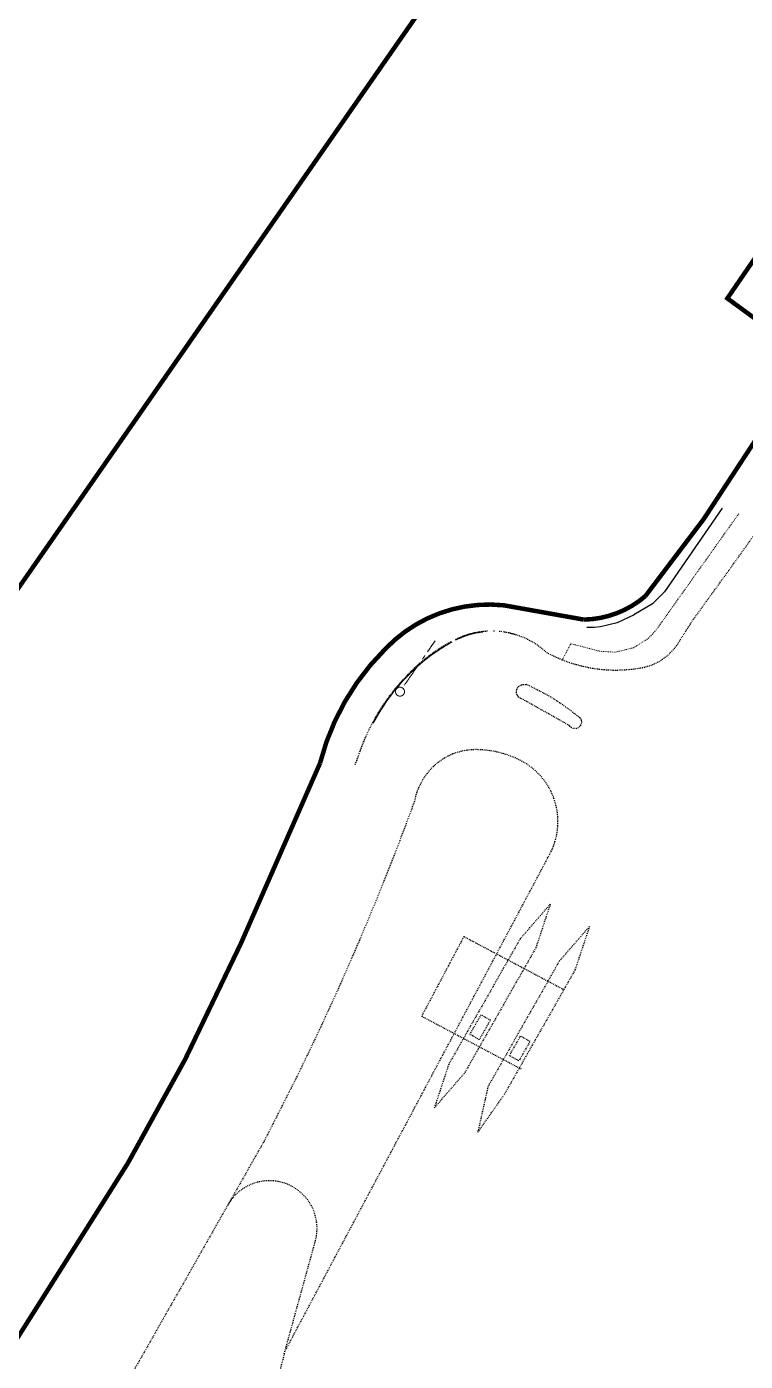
# Model space of a CAD drawing. Header units: millimetres. Extents: x 50357 to 985146, y 723188 to 1803594.
# Drawn here: x 829628.6 to 829708.3, y 818204.1 to 818352.1 of the extents above; entities that cross this region are included whole.
import ezdxf
from ezdxf.xclip import XClip

# ---------------------------------------------------------------- set-up
doc = ezdxf.new("R2010")
doc.units = ezdxf.units.MM
doc.header["$LTSCALE"] = 3
doc.header["$MEASUREMENT"] = 0
for name, pattern in [('DIVIDE', [1.25, 0.5, -0.25, 0, -0.25, 0, -0.25]), ('x-baseplan$0$DGN Style 2', [1.94727e-06, 0, -1.94727e-06]), ('x-boundary$0$DGN Style 4', [76.563414, 38.257796, -19.128898, 0.047822, -19.128898])]:
    doc.linetypes.add(name, pattern=pattern)
doc.layers.add('00_Xref', color=7, linetype='Continuous')
doc.layers.add('x-baseplan$0$AR-ROAD_AR_BS_MI_', color=7, linetype='Continuous', true_color=0x6d6d6d)
doc.layers.add('x-boundary$0$AR-SIMS_BL_', color=7, linetype='x-boundary$0$DGN Style 4', true_color=0xff0505)

# ---------------------------------------------------------------- blocks, each defined once
blk = doc.blocks.new('x-baseplan')
at = {"layer": 'x-baseplan$0$AR-ROAD_AR_BS_MI_', "linetype": 'x-baseplan$0$DGN Style 2'}
for p, q in [((834325.95, 818284.13), (834327.4, 818286.38)), ((834308.17, 818250.92), (834311.51, 818254.77)), ((834311.51, 818254.77), (834309.91, 818249.93)), ((834312.51, 818248.45), (834315.86, 818252.3)), ((834315.86, 818252.3), (834314.25, 818247.46)), ((834301.93, 818251.18), (834297.24, 818242.35)), ((834308.17, 818250.92), (834300.25, 818237.02)), ((834301.93, 818251.18), (834312.97, 818245.32)), ((834309.91, 818249.93), (834301.99, 818236.03)), ((834312.51, 818248.45), (834304.6, 818234.54)), ((834314.25, 818247.46), (834306.34, 818233.55)), ((834297.24, 818242.35), (834308.28, 818236.49)), ((834300.25, 818237.02), (834298.65, 818232.18)), ((834298.65, 818232.18), (834301.99, 818236.03)), ((834304.6, 818234.54), (834303.47, 818229.48)), ((834303.47, 818229.48), (834306.34, 818233.55)), ((834282, 818204.91), (834285.45, 818217.4)), ((834282, 818204.91), (834278.52, 818191.56))]:
    blk.add_line(p, q, dxfattribs=at)
at = {"layer": 'x-baseplan$0$AR-ROAD_AR_BS_MI_', "linetype": 'x-baseplan$0$DGN Style 2', "lineweight": 0, "flags": 128}
for points in [[(834240.01, 818271.91), (834262.88, 818304.88), (834284.95, 818336.24), (834287.42, 818339.82), (834328.67, 818399.09)], [(834332.42, 818298.08), (834323.16, 818285.05), (834322.4, 818284.26), (834320.74, 818283.21), (834318.72, 818282.72), (834316.98, 818282.83), (834313.79, 818283.67), (834312.84, 818281.87)]]:
    blk.add_lwpolyline(points, dxfattribs=at)
at = {"layer": 'x-baseplan$0$AR-ROAD_AR_BS_MI_', "linetype": 'x-baseplan$0$DGN Style 2'}
blk.add_lwpolyline([(834327.4, 818286.38, 0.006069), (834342.89, 818308.19)], format="xyb", dxfattribs=at)
at = {"layer": 'x-baseplan$0$AR-ROAD_AR_BS_MI_', "flags": 128}
for points in [[(834330.57, 818298.71), (834324.17, 818289.4)], [(834324.18, 818289.41), (834322.86, 818288.08)], [(834322.85, 818288.07), (834320.79, 818286.86)], [(834318.93, 818285.99), (834317.07, 818285.53)], [(834320.8, 818286.86), (834318.93, 818285.99)], [(834301.04, 818284.09), (834301.18, 818284.16), (834301.32, 818284.23), (834301.46, 818284.29), (834301.61, 818284.35)], [(834301.05, 818284.1), (834301.19, 818284.17), (834301.33, 818284.23), (834301.47, 818284.3), (834301.62, 818284.36)], [(834301.61, 818284.35), (834301.75, 818284.41)], [(834301.62, 818284.36), (834301.76, 818284.42)], [(834301.75, 818284.41), (834301.9, 818284.47)], [(834301.76, 818284.42), (834301.91, 818284.47)], [(834301.9, 818284.47), (834302.04, 818284.52)], [(834301.91, 818284.47), (834302.05, 818284.53)], [(834302.04, 818284.52), (834302.19, 818284.57)], [(834302.05, 818284.53), (834302.2, 818284.58)], [(834302.19, 818284.57), (834302.34, 818284.62)], [(834302.2, 818284.58), (834302.35, 818284.63)], [(834302.34, 818284.62), (834302.49, 818284.67)], [(834302.35, 818284.63), (834302.5, 818284.67)], [(834302.49, 818284.67), (834302.64, 818284.71)], [(834302.5, 818284.67), (834302.65, 818284.72)], [(834302.64, 818284.71), (834302.79, 818284.75), (834302.94, 818284.79)], [(834302.65, 818284.72), (834302.8, 818284.76), (834302.95, 818284.8)], [(834302.94, 818284.79), (834303.09, 818284.83)], [(834302.95, 818284.8), (834303.1, 818284.83)], [(834303.09, 818284.83), (834303.25, 818284.86)], [(834303.1, 818284.83), (834303.25, 818284.87)], [(834303.25, 818284.87), (834303.41, 818284.9)], [(834303.25, 818284.86), (834303.4, 818284.89)], [(834303.41, 818284.9), (834303.56, 818284.92)], [(834303.56, 818284.92), (834303.72, 818284.95)], [(834303.72, 818284.95), (834303.87, 818284.97)], [(834303.87, 818284.97), (834304.03, 818284.99)], [(834316.39, 818285.46), (834315.58, 818285.46)], [(834317.07, 818285.53), (834316.39, 818285.46)], [(834298.64, 818282.66), (834298.91, 818282.85), (834299.19, 818283.03), (834299.46, 818283.21), (834299.75, 818283.38)], [(834298.65, 818282.67), (834298.92, 818282.85), (834299.2, 818283.04), (834299.47, 818283.21), (834299.76, 818283.39)], [(834299.75, 818283.38), (834300.03, 818283.55), (834300.32, 818283.71)], [(834299.76, 818283.39), (834300.04, 818283.55), (834300.33, 818283.72)], [(834300.33, 818283.72), (834300.62, 818283.87)], [(834296.05, 818280.48), (834296.35, 818280.77), (834296.59, 818281), (834296.83, 818281.22), (834297.08, 818281.44)], [(834296.06, 818280.49), (834296.36, 818280.78), (834296.6, 818281), (834296.84, 818281.23), (834297.09, 818281.45)], [(834297.08, 818281.44), (834297.33, 818281.65), (834297.59, 818281.86)], [(834297.09, 818281.45), (834297.34, 818281.66), (834297.59, 818281.87)], [(834297.59, 818281.87), (834297.85, 818282.08), (834298.11, 818282.28)], [(834297.59, 818281.86), (834297.84, 818282.07), (834298.11, 818282.27)], [(834298.11, 818282.28), (834298.38, 818282.47), (834298.65, 818282.67)], [(834298.11, 818282.27), (834298.37, 818282.47), (834298.64, 818282.66)], [(834295.19, 818279.58), (834295.48, 818279.89)], [(834295.2, 818279.59), (834295.49, 818279.89)], [(834295.48, 818279.89), (834295.76, 818280.19), (834296.05, 818280.48)], [(834295.49, 818279.89), (834295.77, 818280.19), (834296.06, 818280.49)], [(834294.12, 818278.31), (834294.38, 818278.64)], [(834294.13, 818278.32), (834294.39, 818278.64)], [(834294.38, 818278.64), (834294.65, 818278.96), (834294.92, 818279.27)], [(834294.39, 818278.64), (834294.66, 818278.96), (834294.93, 818279.28)], [(834294.92, 818279.27), (834295.19, 818279.58)], [(834294.93, 818279.28), (834295.2, 818279.59)], [(834292.92, 818276.63), (834293.15, 818276.97)], [(834292.93, 818276.63), (834293.16, 818276.98)], [(834293.15, 818276.97), (834293.38, 818277.31)], [(834293.16, 818276.98), (834293.39, 818277.32)], [(834293.38, 818277.31), (834293.62, 818277.65)], [(834293.39, 818277.32), (834293.63, 818277.66)], [(834293.63, 818277.66), (834293.88, 818277.99), (834294.13, 818278.32)], [(834291.86, 818274.84), (834292.06, 818275.21), (834292.26, 818275.57), (834292.47, 818275.92)], [(834291.87, 818274.85), (834292.07, 818275.21), (834292.27, 818275.57), (834292.48, 818275.93)], [(834292.47, 818275.92), (834292.47, 818275.93), (834292.69, 818276.28)], [(834292.48, 818275.93), (834292.48, 818275.93), (834292.7, 818276.28)], [(834292.69, 818276.28), (834292.92, 818276.63)], [(834292.7, 818276.28), (834292.93, 818276.63)]]:
    blk.add_lwpolyline(points, dxfattribs=at)
at = {"layer": 'x-baseplan$0$AR-ROAD_AR_BS_MI_', "linetype": 'x-baseplan$0$DGN Style 2', "flags": 128}
for points in [[(834300.98, 818284.14), (834301.12, 818284.2), (834301.26, 818284.27), (834301.4, 818284.33), (834301.54, 818284.4)], [(834300.99, 818284.14), (834301.13, 818284.21), (834301.27, 818284.28), (834301.41, 818284.34), (834301.55, 818284.4)], [(834301.54, 818284.4), (834301.69, 818284.46)], [(834301.55, 818284.4), (834301.7, 818284.46)], [(834301.69, 818284.46), (834301.83, 818284.51)], [(834301.7, 818284.46), (834301.84, 818284.52)], [(834301.83, 818284.51), (834301.98, 818284.57)], [(834301.84, 818284.52), (834301.99, 818284.57)], [(834301.98, 818284.57), (834302.13, 818284.62)], [(834301.99, 818284.57), (834302.14, 818284.62)], [(834302.13, 818284.62), (834302.28, 818284.67)], [(834302.14, 818284.62), (834302.29, 818284.67)], [(834302.28, 818284.67), (834302.43, 818284.71)], [(834302.29, 818284.67), (834302.44, 818284.72)], [(834302.43, 818284.71), (834302.58, 818284.75)], [(834302.44, 818284.72), (834302.59, 818284.76)], [(834302.58, 818284.75), (834302.73, 818284.8), (834302.88, 818284.83)], [(834302.59, 818284.76), (834302.74, 818284.8), (834302.89, 818284.84)], [(834302.88, 818284.83), (834303.03, 818284.87)], [(834302.89, 818284.84), (834303.04, 818284.88)], [(834303.03, 818284.87), (834303.18, 818284.9)], [(834303.04, 818284.88), (834303.19, 818284.91)], [(834303.18, 818284.9), (834303.34, 818284.93)], [(834303.19, 818284.91), (834303.35, 818284.94)], [(834303.35, 818284.94), (834303.5, 818284.97)], [(834303.5, 818284.97), (834303.65, 818284.99)], [(834303.65, 818284.99), (834303.81, 818285.01)], [(834303.81, 818285.01), (834303.96, 818285.03)], [(834303.96, 818285.03), (834304.12, 818285.05)], [(834304.12, 818285.05), (834304.27, 818285.06)], [(834304.27, 818285.06), (834304.43, 818285.08)], [(834304.43, 818285.08), (834304.59, 818285.08)], [(834305.21, 818285.09), (834305.37, 818285.09)], [(834305.83, 818285.05), (834305.99, 818285.04)], [(834305.99, 818285.04), (834306.14, 818285.02)], [(834306.3, 818285), (834306.45, 818284.98)], [(834306.45, 818284.98), (834306.61, 818284.95)], [(834306.61, 818284.95), (834306.76, 818284.92), (834306.91, 818284.89)], [(834306.91, 818284.89), (834307.07, 818284.85)], [(834307.07, 818284.85), (834307.22, 818284.81)], [(834307.22, 818284.81), (834307.37, 818284.77)], [(834307.37, 818284.77), (834307.52, 818284.73)], [(834307.52, 818284.73), (834307.67, 818284.69)], [(834307.67, 818284.69), (834307.82, 818284.64), (834307.96, 818284.59), (834308.11, 818284.54), (834308.26, 818284.48), (834308.4, 818284.42), (834308.55, 818284.36), (834308.69, 818284.3), (834308.83, 818284.23), (834308.97, 818284.16), (834309.11, 818284.09), (834309.25, 818284.02), (834309.39, 818283.95), (834309.52, 818283.87), (834309.66, 818283.79), (834309.79, 818283.71), (834309.92, 818283.62), (834310.05, 818283.53), (834310.18, 818283.44), (834310.3, 818283.35), (834310.42, 818283.27), (834310.43, 818283.26), (834310.55, 818283.16), (834310.67, 818283.07), (834310.79, 818282.97), (834310.91, 818282.86), (834311.08, 818282.71), (834311.33, 818282.58), (834311.58, 818282.45), (834311.83, 818282.33), (834312.08, 818282.21), (834312.34, 818282.09), (834312.59, 818281.98), (834312.85, 818281.88)], [(834298.58, 818282.7), (834298.85, 818282.89), (834299.12, 818283.07), (834299.4, 818283.25), (834299.68, 818283.42)], [(834298.59, 818282.71), (834298.86, 818282.9), (834299.13, 818283.08), (834299.41, 818283.26), (834299.69, 818283.43)], [(834299.68, 818283.42), (834299.97, 818283.59), (834300.25, 818283.75)], [(834299.69, 818283.43), (834299.98, 818283.6), (834300.26, 818283.76)], [(834300.26, 818283.76), (834300.55, 818283.92)], [(834312.85, 818281.88), (834313.11, 818281.78), (834313.38, 818281.68), (834313.64, 818281.59), (834313.91, 818281.5), (834314.17, 818281.42), (834314.44, 818281.34), (834314.71, 818281.27), (834314.98, 818281.2), (834315.26, 818281.13), (834315.53, 818281.08), (834315.81, 818281.02), (834316.08, 818280.97), (834316.36, 818280.93), (834316.63, 818280.89), (834316.91, 818280.85), (834317.19, 818280.82), (834317.47, 818280.8), (834317.75, 818280.78), (834318.03, 818280.76), (834318.31, 818280.75), (834318.59, 818280.74), (834318.87, 818280.74), (834319.15, 818280.75), (834319.43, 818280.76), (834319.71, 818280.77), (834319.99, 818280.79), (834320.27, 818280.81), (834320.54, 818280.84), (834320.82, 818280.87), (834321.1, 818280.91), (834321.38, 818280.95), (834321.48, 818280.97), (834321.59, 818280.99), (834321.69, 818281.01), (834321.8, 818281.03), (834321.9, 818281.05), (834322, 818281.07), (834322.11, 818281.1), (834322.21, 818281.13), (834322.31, 818281.16), (834322.42, 818281.19), (834322.52, 818281.22), (834322.62, 818281.26), (834322.72, 818281.29), (834322.82, 818281.33), (834322.92, 818281.37), (834323.01, 818281.42), (834323.11, 818281.46), (834323.21, 818281.5), (834323.3, 818281.55), (834323.4, 818281.6), (834323.49, 818281.65), (834323.58, 818281.7), (834323.68, 818281.76), (834323.77, 818281.81), (834323.86, 818281.87), (834323.95, 818281.93), (834324.04, 818281.99), (834324.12, 818282.05), (834324.21, 818282.11), (834324.29, 818282.18), (834324.38, 818282.24), (834324.46, 818282.31), (834324.54, 818282.38), (834324.62, 818282.45), (834324.7, 818282.52), (834324.78, 818282.59), (834324.85, 818282.67), (834324.93, 818282.74), (834325, 818282.82), (834325.08, 818282.9), (834325.15, 818282.98), (834325.22, 818283.06), (834325.28, 818283.14), (834325.35, 818283.23), (834325.42, 818283.31), (834325.48, 818283.4), (834325.54, 818283.48), (834325.6, 818283.57), (834325.7, 818283.71), (834325.79, 818283.85), (834325.87, 818283.99), (834325.96, 818284.14)], [(834295.99, 818280.52), (834296.29, 818280.81), (834296.53, 818281.04), (834296.77, 818281.26), (834297.02, 818281.48)], [(834296, 818280.53), (834296.3, 818280.82), (834296.54, 818281.05), (834296.78, 818281.27), (834297.03, 818281.49)], [(834297.02, 818281.48), (834297.27, 818281.7), (834297.52, 818281.91)], [(834297.03, 818281.49), (834297.28, 818281.7), (834297.53, 818281.91)], [(834297.52, 818281.91), (834297.78, 818282.11), (834298.04, 818282.31)], [(834297.53, 818281.91), (834297.79, 818282.12), (834298.05, 818282.32)], [(834298.04, 818282.31), (834298.31, 818282.51), (834298.58, 818282.7)], [(834298.05, 818282.32), (834298.32, 818282.52), (834298.59, 818282.71)], [(834295.13, 818279.62), (834295.41, 818279.93)], [(834295.14, 818279.63), (834295.42, 818279.93)], [(834295.41, 818279.93), (834295.7, 818280.23), (834295.99, 818280.52)], [(834295.42, 818279.93), (834295.71, 818280.23), (834296, 818280.53)], [(834293.57, 818277.7), (834293.82, 818278.03), (834294.07, 818278.36)], [(834294.06, 818278.36), (834294.32, 818278.68)], [(834294.07, 818278.36), (834294.33, 818278.69)], [(834294.32, 818278.68), (834294.59, 818279), (834294.86, 818279.31)], [(834294.33, 818278.69), (834294.6, 818279), (834294.87, 818279.32)], [(834294.86, 818279.31), (834295.13, 818279.62)], [(834294.87, 818279.32), (834295.14, 818279.63)], [(834308.8, 818279.17), (834309.19, 818279), (834309.57, 818278.82), (834309.95, 818278.63), (834310.33, 818278.44), (834310.7, 818278.24), (834311.07, 818278.04), (834311.44, 818277.82), (834311.8, 818277.61), (834312.16, 818277.38), (834312.51, 818277.15), (834312.86, 818276.92), (834313.21, 818276.67), (834313.55, 818276.42), (834313.88, 818276.17), (834314.54, 818275.64), (834314.55, 818275.64), (834314.57, 818275.63), (834314.58, 818275.63), (834314.59, 818275.62), (834314.6, 818275.62), (834314.61, 818275.61), (834314.62, 818275.6), (834314.63, 818275.6), (834314.64, 818275.59), (834314.65, 818275.58), (834314.66, 818275.57), (834314.67, 818275.57), (834314.68, 818275.56), (834314.69, 818275.55), (834314.7, 818275.54), (834314.71, 818275.53), (834314.72, 818275.53), (834314.73, 818275.52), (834314.74, 818275.51), (834314.75, 818275.5), (834314.76, 818275.49), (834314.77, 818275.48), (834314.78, 818275.47), (834314.79, 818275.46), (834314.79, 818275.45), (834314.8, 818275.44), (834314.81, 818275.43), (834314.82, 818275.42), (834314.83, 818275.41), (834314.83, 818275.4), (834314.84, 818275.39), (834314.85, 818275.38), (834314.86, 818275.37), (834314.86, 818275.36), (834314.87, 818275.35), (834314.87, 818275.34), (834314.88, 818275.33), (834314.89, 818275.32), (834314.89, 818275.3), (834314.9, 818275.29), (834314.9, 818275.28), (834314.91, 818275.27), (834314.91, 818275.26), (834314.92, 818275.25), (834314.92, 818275.23), (834314.93, 818275.22), (834314.93, 818275.21), (834314.94, 818275.2), (834314.94, 818275.18), (834314.94, 818275.17), (834314.95, 818275.16), (834314.95, 818275.15), (834314.95, 818275.14), (834314.95, 818275.12), (834314.96, 818275.11), (834314.96, 818275.1), (834314.96, 818275.08), (834314.96, 818275.07), (834314.96, 818275.06), (834314.97, 818275.05), (834314.97, 818275.03), (834314.97, 818275.02), (834314.97, 818275.01), (834314.97, 818275), (834314.97, 818274.98), (834314.97, 818274.97), (834314.97, 818274.96), (834314.97, 818274.94), (834314.97, 818274.93), (834314.97, 818274.92), (834314.96, 818274.91), (834314.96, 818274.89), (834314.96, 818274.88), (834314.96, 818274.87), (834314.96, 818274.86), (834314.96, 818274.84), (834314.95, 818274.83), (834314.95, 818274.82), (834314.95, 818274.81), (834314.94, 818274.79), (834314.94, 818274.78), (834314.94, 818274.77), (834314.93, 818274.76), (834314.93, 818274.74), (834314.93, 818274.73), (834314.92, 818274.72), (834314.92, 818274.71), (834314.91, 818274.7), (834314.91, 818274.68), (834314.9, 818274.67), (834314.9, 818274.66), (834314.89, 818274.65), (834314.88, 818274.64), (834314.88, 818274.63), (834314.87, 818274.62), (834314.87, 818274.6), (834314.86, 818274.59), (834314.85, 818274.58), (834314.85, 818274.57), (834314.84, 818274.56), (834314.83, 818274.55), (834314.82, 818274.54), (834314.82, 818274.53), (834314.81, 818274.52), (834314.8, 818274.51), (834314.79, 818274.5), (834314.78, 818274.49), (834314.77, 818274.48), (834314.77, 818274.47), (834314.76, 818274.46), (834314.75, 818274.45), (834314.74, 818274.45), (834314.73, 818274.44), (834314.72, 818274.43), (834314.71, 818274.42), (834314.7, 818274.41), (834314.69, 818274.4), (834314.68, 818274.4), (834314.67, 818274.39), (834314.66, 818274.38), (834314.65, 818274.37), (834314.64, 818274.37), (834314.63, 818274.36), (834314.62, 818274.35), (834314.61, 818274.35), (834314.59, 818274.34), (834314.58, 818274.33), (834314.57, 818274.33), (834314.56, 818274.32), (834314.55, 818274.32), (834314.54, 818274.31), (834314.53, 818274.31), (834314.51, 818274.3), (834314.5, 818274.3), (834314.49, 818274.29), (834314.48, 818274.29), (834314.47, 818274.28), (834314.45, 818274.28), (834314.44, 818274.28), (834314.43, 818274.27), (834314.42, 818274.27), (834314.4, 818274.27), (834314.39, 818274.26), (834314.38, 818274.26), (834314.37, 818274.26), (834314.35, 818274.26), (834314.34, 818274.25), (834314.33, 818274.25), (834314.32, 818274.25), (834314.3, 818274.25), (834314.29, 818274.25), (834314.28, 818274.25), (834314.26, 818274.25), (834314.25, 818274.25), (834314.24, 818274.25), (834314.23, 818274.25), (834314.21, 818274.25), (834314.2, 818274.25), (834314.19, 818274.25), (834314.18, 818274.25), (834314.16, 818274.25), (834314.15, 818274.25), (834314.14, 818274.25), (834314.12, 818274.26), (834314.11, 818274.26), (834314.1, 818274.26), (834314.09, 818274.26), (834314.07, 818274.26), (834314.06, 818274.27), (834314.05, 818274.27), (834314.04, 818274.27), (834314.02, 818274.28), (834314.01, 818274.28), (834314, 818274.29), (834313.99, 818274.29), (834313.98, 818274.29), (834313.96, 818274.3), (834313.95, 818274.3), (834313.94, 818274.31), (834313.93, 818274.31), (834313.92, 818274.32), (834313.91, 818274.33), (834313.89, 818274.33), (834313.88, 818274.34), (834313.87, 818274.34), (834313.86, 818274.35), (834313.85, 818274.36), (834313.84, 818274.36), (834313.83, 818274.37), (834313.82, 818274.38), (834313.81, 818274.38), (834313.8, 818274.39), (834313.79, 818274.4), (834313.78, 818274.41), (834313.77, 818274.42), (834313.76, 818274.42), (834313.75, 818274.43), (834313.74, 818274.44), (834313.73, 818274.45), (834313.72, 818274.46), (834313.71, 818274.47), (834313.7, 818274.48), (834313.69, 818274.49), (834313.69, 818274.5), (834313.68, 818274.51), (834313.67, 818274.52), (834313.66, 818274.53), (834313.65, 818274.54), (834313.65, 818274.55), (834313.64, 818274.56), (834313.63, 818274.57), (834313.62, 818274.59), (834308.36, 818277.55), (834308.34, 818277.55), (834308.33, 818277.55), (834308.32, 818277.56), (834308.3, 818277.56), (834308.29, 818277.57), (834308.28, 818277.57), (834308.26, 818277.58), (834308.25, 818277.58), (834308.24, 818277.59), (834308.22, 818277.6), (834308.21, 818277.6), (834308.2, 818277.61), (834308.19, 818277.62), (834308.17, 818277.62), (834308.16, 818277.63), (834308.15, 818277.64), (834308.14, 818277.64), (834308.13, 818277.65), (834308.11, 818277.66), (834308.1, 818277.67), (834308.09, 818277.68), (834308.08, 818277.68), (834308.07, 818277.69), (834308.06, 818277.7), (834308.05, 818277.71), (834308.04, 818277.72), (834308.03, 818277.73), (834308.01, 818277.74), (834308, 818277.75), (834307.99, 818277.76), (834307.98, 818277.77), (834307.98, 818277.78), (834307.97, 818277.79), (834307.96, 818277.8), (834307.95, 818277.81), (834307.94, 818277.82), (834307.93, 818277.83), (834307.92, 818277.85), (834307.91, 818277.86), (834307.9, 818277.87), (834307.9, 818277.88), (834307.89, 818277.89), (834307.88, 818277.9), (834307.87, 818277.92), (834307.87, 818277.93), (834307.86, 818277.94), (834307.85, 818277.95), (834307.85, 818277.97), (834307.84, 818277.98), (834307.83, 818277.99), (834307.83, 818278), (834307.82, 818278.02), (834307.82, 818278.03), (834307.81, 818278.04), (834307.81, 818278.06), (834307.8, 818278.07), (834307.8, 818278.08), (834307.79, 818278.1), (834307.79, 818278.11), (834307.79, 818278.12), (834307.78, 818278.14), (834307.78, 818278.15), (834307.78, 818278.17), (834307.77, 818278.18), (834307.77, 818278.19), (834307.77, 818278.21), (834307.77, 818278.22), (834307.77, 818278.24), (834307.76, 818278.25), (834307.76, 818278.26), (834307.76, 818278.28), (834307.76, 818278.29), (834307.76, 818278.31), (834307.76, 818278.32), (834307.76, 818278.33), (834307.76, 818278.35), (834307.76, 818278.36), (834307.76, 818278.38), (834307.76, 818278.39), (834307.76, 818278.41), (834307.76, 818278.42), (834307.77, 818278.43), (834307.77, 818278.45), (834307.77, 818278.46), (834307.77, 818278.48), (834307.78, 818278.49), (834307.78, 818278.5), (834307.78, 818278.52), (834307.79, 818278.53), (834307.79, 818278.55), (834307.79, 818278.56), (834307.8, 818278.57), (834307.8, 818278.59), (834307.81, 818278.6), (834307.81, 818278.61), (834307.82, 818278.63), (834307.82, 818278.64), (834307.83, 818278.65), (834307.83, 818278.66), (834307.84, 818278.68), (834307.84, 818278.69), (834307.85, 818278.7), (834307.86, 818278.72), (834307.86, 818278.73), (834307.87, 818278.74), (834307.88, 818278.75), (834307.89, 818278.76), (834307.89, 818278.78), (834307.9, 818278.79), (834307.91, 818278.8), (834307.92, 818278.81), (834307.93, 818278.82), (834307.94, 818278.83), (834307.94, 818278.85), (834307.95, 818278.86), (834307.96, 818278.87), (834307.97, 818278.88), (834307.98, 818278.89), (834307.99, 818278.9), (834308, 818278.91), (834308.01, 818278.92), (834308.02, 818278.93), (834308.03, 818278.94), (834308.04, 818278.95), (834308.05, 818278.96), (834308.06, 818278.96), (834308.08, 818278.97), (834308.09, 818278.98), (834308.1, 818278.99), (834308.11, 818279), (834308.12, 818279.01), (834308.13, 818279.01), (834308.15, 818279.02), (834308.16, 818279.03), (834308.17, 818279.04), (834308.18, 818279.04), (834308.2, 818279.05), (834308.21, 818279.06), (834308.22, 818279.06), (834308.23, 818279.07), (834308.25, 818279.07), (834308.26, 818279.08), (834308.27, 818279.09), (834308.29, 818279.09), (834308.3, 818279.1), (834308.31, 818279.1), (834308.33, 818279.1), (834308.34, 818279.11), (834308.35, 818279.11), (834308.37, 818279.12), (834308.38, 818279.12), (834308.39, 818279.12), (834308.41, 818279.13), (834308.42, 818279.13), (834308.44, 818279.13), (834308.45, 818279.13), (834308.46, 818279.14), (834308.48, 818279.14), (834308.49, 818279.14), (834308.51, 818279.14), (834308.52, 818279.14), (834308.53, 818279.14), (834308.55, 818279.14), (834308.56, 818279.14), (834308.58, 818279.14), (834308.59, 818279.14), (834308.61, 818279.14), (834308.62, 818279.14), (834308.63, 818279.14), (834308.65, 818279.14), (834308.66, 818279.14), (834308.68, 818279.14), (834308.69, 818279.13), (834308.7, 818279.13), (834308.72, 818279.13), (834308.73, 818279.13), (834308.75, 818279.12), (834308.76, 818279.12), (834308.77, 818279.12), (834308.79, 818279.11), (834308.8, 818279.11), (834308.81, 818279.11), (834308.83, 818279.1), (834308.8, 818279.17)], [(834292.85, 818276.67), (834293.08, 818277.02)], [(834292.86, 818276.68), (834293.09, 818277.02)], [(834293.08, 818277.02), (834293.32, 818277.36)], [(834293.09, 818277.02), (834293.33, 818277.36)], [(834293.32, 818277.36), (834293.56, 818277.69)], [(834293.33, 818277.36), (834293.57, 818277.7)], [(834291.8, 818274.89), (834292, 818275.25), (834292.2, 818275.61), (834292.41, 818275.97)], [(834291.81, 818274.89), (834292.01, 818275.26), (834292.21, 818275.62), (834292.42, 818275.97)], [(834292.41, 818275.97), (834292.41, 818275.97), (834292.63, 818276.32)], [(834292.42, 818275.97), (834292.42, 818275.97), (834292.64, 818276.33)], [(834292.63, 818276.32), (834292.85, 818276.67)], [(834292.64, 818276.33), (834292.86, 818276.68)], [(834291.24, 818273.77), (834291.42, 818274.15)], [(834291.42, 818274.15), (834291.6, 818274.52)], [(834291.6, 818274.52), (834291.8, 818274.89)], [(834290.3, 818271.47), (834290.44, 818271.86), (834290.59, 818272.25), (834290.74, 818272.63), (834290.9, 818273.02)], [(834290.31, 818271.48), (834290.45, 818271.87), (834290.6, 818272.26), (834290.75, 818272.64), (834290.91, 818273.02)], [(834290.9, 818273.02), (834291.07, 818273.4)], [(834290.91, 818273.02), (834291.08, 818273.4)], [(834291.07, 818273.4), (834291.24, 818273.77)], [(834290.04, 818270.68), (834290.17, 818271.08), (834290.3, 818271.47)], [(834290.05, 818270.69), (834290.18, 818271.08), (834290.31, 818271.48)], [(834311.22, 818259.88), (834311.59, 818260.59), (834311.65, 818260.71), (834311.71, 818260.83), (834311.76, 818260.95), (834311.81, 818261.07), (834311.86, 818261.2), (834311.9, 818261.32), (834311.95, 818261.45), (834311.99, 818261.57), (834312.03, 818261.7), (834312.07, 818261.83), (834312.1, 818261.95), (834312.14, 818262.08), (834312.17, 818262.21), (834312.2, 818262.34), (834312.22, 818262.47), (834312.25, 818262.6), (834312.27, 818262.74), (834312.29, 818262.87), (834312.31, 818263), (834312.32, 818263.13), (834312.34, 818263.26), (834312.35, 818263.4), (834312.35, 818263.53), (834312.36, 818263.66), (834312.36, 818263.8), (834312.36, 818263.93), (834312.36, 818264.06), (834312.36, 818264.19), (834312.35, 818264.33), (834312.34, 818264.46), (834312.33, 818264.59), (834312.32, 818264.73), (834312.31, 818264.86), (834312.29, 818264.99), (834312.27, 818265.12), (834312.25, 818265.25), (834312.22, 818265.38), (834312.2, 818265.51), (834312.17, 818265.64), (834312.14, 818265.77), (834312.1, 818265.9), (834312.07, 818266.03), (834312.03, 818266.16), (834311.99, 818266.28), (834311.95, 818266.41), (834311.9, 818266.54), (834311.86, 818266.66), (834311.81, 818266.78), (834311.76, 818266.91), (834311.7, 818267.03), (834311.65, 818267.15), (834311.59, 818267.27), (834311.53, 818267.39), (834311.47, 818267.51), (834311.41, 818267.62), (834311.34, 818267.74), (834311.27, 818267.85), (834311.2, 818267.97), (834311.13, 818268.08), (834311.06, 818268.19), (834310.98, 818268.3), (834310.91, 818268.41), (834310.83, 818268.52), (834310.75, 818268.62), (834310.66, 818268.73), (834310.58, 818268.83), (834310.49, 818268.93), (834310.4, 818269.03), (834310.31, 818269.13), (834310.22, 818269.22), (834310.13, 818269.32), (834310.03, 818269.41), (834309.94, 818269.5), (834309.84, 818269.59), (834309.74, 818269.68), (834309.64, 818269.77), (834309.53, 818269.85), (834309.43, 818269.93), (834309.32, 818270.02), (834309.22, 818270.09), (834309.11, 818270.17), (834309, 818270.25), (834308.89, 818270.32), (834308.78, 818270.39), (834308.66, 818270.46), (834308.55, 818270.53), (834308.43, 818270.59), (834308.31, 818270.66), (834308.15, 818270.74), (834307.98, 818270.83), (834307.8, 818270.91), (834307.63, 818270.99), (834307.46, 818271.06), (834307.28, 818271.13), (834307.1, 818271.2), (834306.93, 818271.27), (834306.75, 818271.33), (834306.57, 818271.39), (834306.39, 818271.45), (834306.2, 818271.5), (834306.02, 818271.55), (834305.84, 818271.6), (834305.65, 818271.64), (834305.47, 818271.68), (834305.28, 818271.72), (834305.09, 818271.75), (834304.91, 818271.78), (834304.72, 818271.81), (834304.53, 818271.83), (834304.34, 818271.85), (834304.15, 818271.87), (834303.96, 818271.88), (834303.77, 818271.89), (834303.58, 818271.9), (834303.39, 818271.91), (834303.2, 818271.91), (834303.09, 818271.91), (834302.97, 818271.9), (834302.85, 818271.9), (834302.74, 818271.89), (834302.62, 818271.88), (834302.5, 818271.87), (834302.39, 818271.86), (834302.27, 818271.84), (834302.15, 818271.83), (834302.04, 818271.81), (834301.92, 818271.79), (834301.81, 818271.77), (834301.7, 818271.74), (834301.58, 818271.71), (834301.47, 818271.68), (834301.36, 818271.65), (834301.24, 818271.62), (834301.13, 818271.59), (834301.02, 818271.55), (834300.91, 818271.51), (834300.8, 818271.47), (834300.69, 818271.43), (834300.58, 818271.38), (834300.48, 818271.34), (834300.37, 818271.29), (834300.26, 818271.24), (834300.16, 818271.19), (834300.05, 818271.13), (834299.95, 818271.08), (834299.85, 818271.02), (834299.75, 818270.96), (834299.65, 818270.9), (834299.55, 818270.84), (834299.45, 818270.77), (834299.36, 818270.71), (834299.26, 818270.64), (834299.17, 818270.57), (834299.07, 818270.5), (834298.98, 818270.43), (834298.89, 818270.35), (834298.79, 818270.27), (834298.7, 818270.19), (834298.61, 818270.1), (834298.52, 818270.02), (834298.43, 818269.93), (834298.34, 818269.84), (834298.25, 818269.75), (834298.17, 818269.66), (834298.09, 818269.57), (834298.01, 818269.47), (834297.93, 818269.38), (834297.85, 818269.28), (834297.77, 818269.18), (834297.7, 818269.08), (834297.63, 818268.98), (834297.55, 818268.88), (834297.49, 818268.77), (834297.42, 818268.67), (834297.35, 818268.56), (834297.29, 818268.46), (834297.23, 818268.35), (834297.17, 818268.24), (834297.11, 818268.13), (834297.06, 818268.02), (834297, 818267.91), (834296.95, 818267.79), (834296.9, 818267.68), (834296.85, 818267.56), (834296.81, 818267.45), (834296.76, 818267.33), (834296.72, 818267.22), (834296.68, 818267.1), (834296.64, 818266.98), (834296.64, 818266.97)], [(834289.87, 818270.27), (834290.04, 818270.68)], [(834289.88, 818270.27), (834290.05, 818270.69)], [(834296.64, 818266.97), (834296.61, 818266.86), (834296.57, 818266.74), (834296.54, 818266.62), (834296.51, 818266.5), (834296.49, 818266.38), (834296.44, 818266.16), (834294.52, 818261.04), (834292.5, 818255.94), (834290.39, 818250.88), (834288.2, 818245.86), (834285.92, 818240.88), (834283.55, 818235.94), (834279.81, 818228.56), (834260.26, 818194.18), (834240.1, 818160.14), (834218.88, 818125.7)], [(834282, 818204.91), (834282.05, 818205.13), (834311.22, 818259.88)], [(834302.59, 818240.34), (834303.83, 818242.51), (834304.87, 818241.92), (834303.63, 818239.74), (834302.59, 818240.34)], [(834306.98, 818237.98), (834308.22, 818240.16), (834309.26, 818239.56), (834308.03, 818237.39), (834306.98, 818237.98)]]:
    blk.add_lwpolyline(points, dxfattribs=at)
at = {"layer": 'x-baseplan$0$AR-ROAD_AR_BS_MI_', "lineweight": 13}
blk.add_circle((834294.83, 818278.35, -50.12), 0.5, dxfattribs=at)
at = {"layer": 'x-baseplan$0$AR-ROAD_AR_BS_MI_', "linetype": 'x-baseplan$0$DGN Style 2'}
blk.add_arc((834280.35, 818218.81), 5.29, 344.5942, 150.3756, dxfattribs=at)
at = {"layer": 'x-baseplan$0$AR-ROAD_AR_BS_MI_', "lineweight": 13}
for points in [[(834298.74, 818284), (834297.89, 818282.76)], [(834297.03, 818281.53), (834295.32, 818279.06)], [(834297.6, 818282.35), (834297.32, 818281.94)]]:
    blk.add_open_spline(points, degree=1, dxfattribs=at)

msp = doc.modelspace()

# ---------------------------------------------------------------- linework, layer by layer
at = {"layer": 'x-boundary$0$AR-SIMS_BL_', "linetype": 'DIVIDE', "ltscale": 100, "const_width": 0.5, "flags": 128}
msp.add_lwpolyline([(830421.4603, 817983.187), (829927.4203, 817919.53), (829799.1823, 817870.527), (829790.4573, 817865.696), (829758.6593, 817838.339), (829748.5253, 817828.353), (829731.4973, 817806.204), (829719.1833, 817785.985), (829714.6143, 817778.228), (829709.8043, 817763.541), (829704.7063, 817754.386), (829697.7243, 817751.133), (829631.8793, 817748.878), (829608.1743, 817748.661), (829577.9213, 817748.836), (829544.9303, 817749.703), (829480.8173, 817749.39), (829470.3073, 817750.288), (829456.0593, 817753.147), (829455.1313, 817754.682), (829450.7323, 817754.941), (829443.6703, 817749.278), (829434.6983, 817748.673), (829419.6063, 817752.193), (829388.1423, 817774.957, -0.08686965), (829330.1513, 817841.557), (829326.5653, 817849.526), (829325.1853, 817873.199), (829325.6963, 817999.932), (829326.2943, 818019.469), (829325.7823, 818024.558), (829325.7783, 818042.647), (829324.1743, 818071.095), (829325.5493, 818103.034, -0.09406335), (829350.7409, 818171.0835, -0.0902781), (829384.4713, 818209.372), (829384.9343, 818241.21, -0.01890961), (829386.4703, 818271.75), (829615.2203, 818271.919), (829704.0113, 818399.497), (829741.7573, 818373.349), (829731.0113, 818358.183), (829721.2403, 818343.554), (829716.0813, 818336.18), (829706.3403, 818321.969), (829715.5743, 818315.216), (829711.8093, 818309.828), (829703.7323, 818297.509), (829697.2433, 818288.942, -0.17520592), (829690.4223, 818286.336), (829681.5343, 818287.923, 0.23232566), (829668.4143, 818283.101, 0.13623246), (829661.1463, 818270.395), (829652.3613, 818250.389), (829646.1803, 818237.545), (829639.8393, 818226.052), (829627.8473, 818207.069), (829617.9353, 818191.422), (829605.2153, 818171.079), (829593.5793, 818151.816), (829589.4173, 818145.524), (829584.7463, 818137.723), (829551.0583, 818082.258), (829543.4983, 818069.588), (829534.6903, 818055.423, 0.21078465), (829533.1303, 818024.07, 0.18030514), (829550.4443, 818003.891, 0.1721578), (829574.9653, 817999.157, 0.10218961), (829588.5963, 818003.679), (829596.3693, 818008.735), (829611.7893, 818018.98), (829639.5613, 818037.348), (829672.2633, 818058.952), (829685.6043, 818067.872), (829727.7433, 818095.842, 0.08211886), (829735.7533, 818101.886, -0.01113374), (829745.2473, 818110.415), (829753.9933, 818118.816), (829758.8103, 818114.163), (829762.6453, 818117.774), (829769.9653, 818124.931), (829790.2773, 818144.448), (829798.4313, 818152.193), (829801.4083, 818152.175), (829803.5313, 818156.445, -0.68597531), (829809.0173, 818155.332, -0.09598667), (829808.9553, 818152.667), (829813.4653, 818169.874), (829834.8623, 818175.04, -0.24235352), (829819.8133, 818128.772), (829870.4053, 818132.308), (829867.6293, 818172.006), (829873.9463, 818180.933, 0.10394533), (829908.8823, 818164.791, 0.02814853), (829935.7033, 818159.716), (829946.0683, 818156.56, 0.01218113), (829955.3373, 818154.03, 0.0118169), (829964.8653, 818153.626, 0.01895901), (830002.7953, 818154.46), (830005.7253, 818155.389), (830009.7393, 818155.668), (830012.7693, 818155.154, 0.00497874), (830022.7543, 818156.042), (830036.0313, 818157.365, -0.02316028), (830068.0675, 818159.0629), (830223.8183, 818160.097), (830228.4173, 818160.197), (830232.4673, 818160.663), (830236.3963, 818161.751, 0.08894422), (830243.4323, 818167.266, 0.09128275), (830247.9403, 818174.674, 0.06185808), (830249.2823, 818180.136), (830255.8743, 818180.535), (830279.9283, 818180.912, 0.07734062), (830284.374, 818172.2777, 0.26747297), (830295.2135, 818167.4601, 0.0363773), (830312.4285, 818170.543, 0.24942274), (830324.5803, 818181.612), (830341.3073, 818181.874), (830466.9963, 818189.748), (830494.8753, 818191.557), (830496.9853, 818186.835, 0.07369685), (830501.0913, 818181.809), (830582.4593, 818194.473), (830583.8843, 818185.317), (830597.2633, 818190.193), (830602.6723, 818191.158, 0.04905368), (830631.8723, 818199.396), (830712.2023, 818204.417, -0.06218634), (830711.6952, 818151.7194, 0.05571216), (830710.5338, 818100.1676), (830711.1793, 818092.916), (830714.4713, 818073.766), (830717.4063, 818056.387), (830721.2283, 818019.358), (830641.4663, 818008.057), (830545.9623, 817999.878), (830497.1193, 817993.58), (830497.1993, 817992.704), (830467.1193, 817988.807), (830455.4773, 817987.084), (830447.0523, 817986.218), (830421.5433, 817982.99)], format="xyb", close=True, dxfattribs=at)

# ---------------------------------------------------------------- block references
at = {"layer": '00_Xref'}
ref = msp.add_blockref('x-baseplan', (-4624.8147, 0), dxfattribs=at)
XClip(ref).set_block_clipping_path([(834202.4041511728, 818417.7787976696), (834906.6320897909, 818467.0097314056), (834956.0121295976, 817760.6488927433), (834251.7841909796, 817711.4179590072)])

doc.saveas('drawing.dxf')
